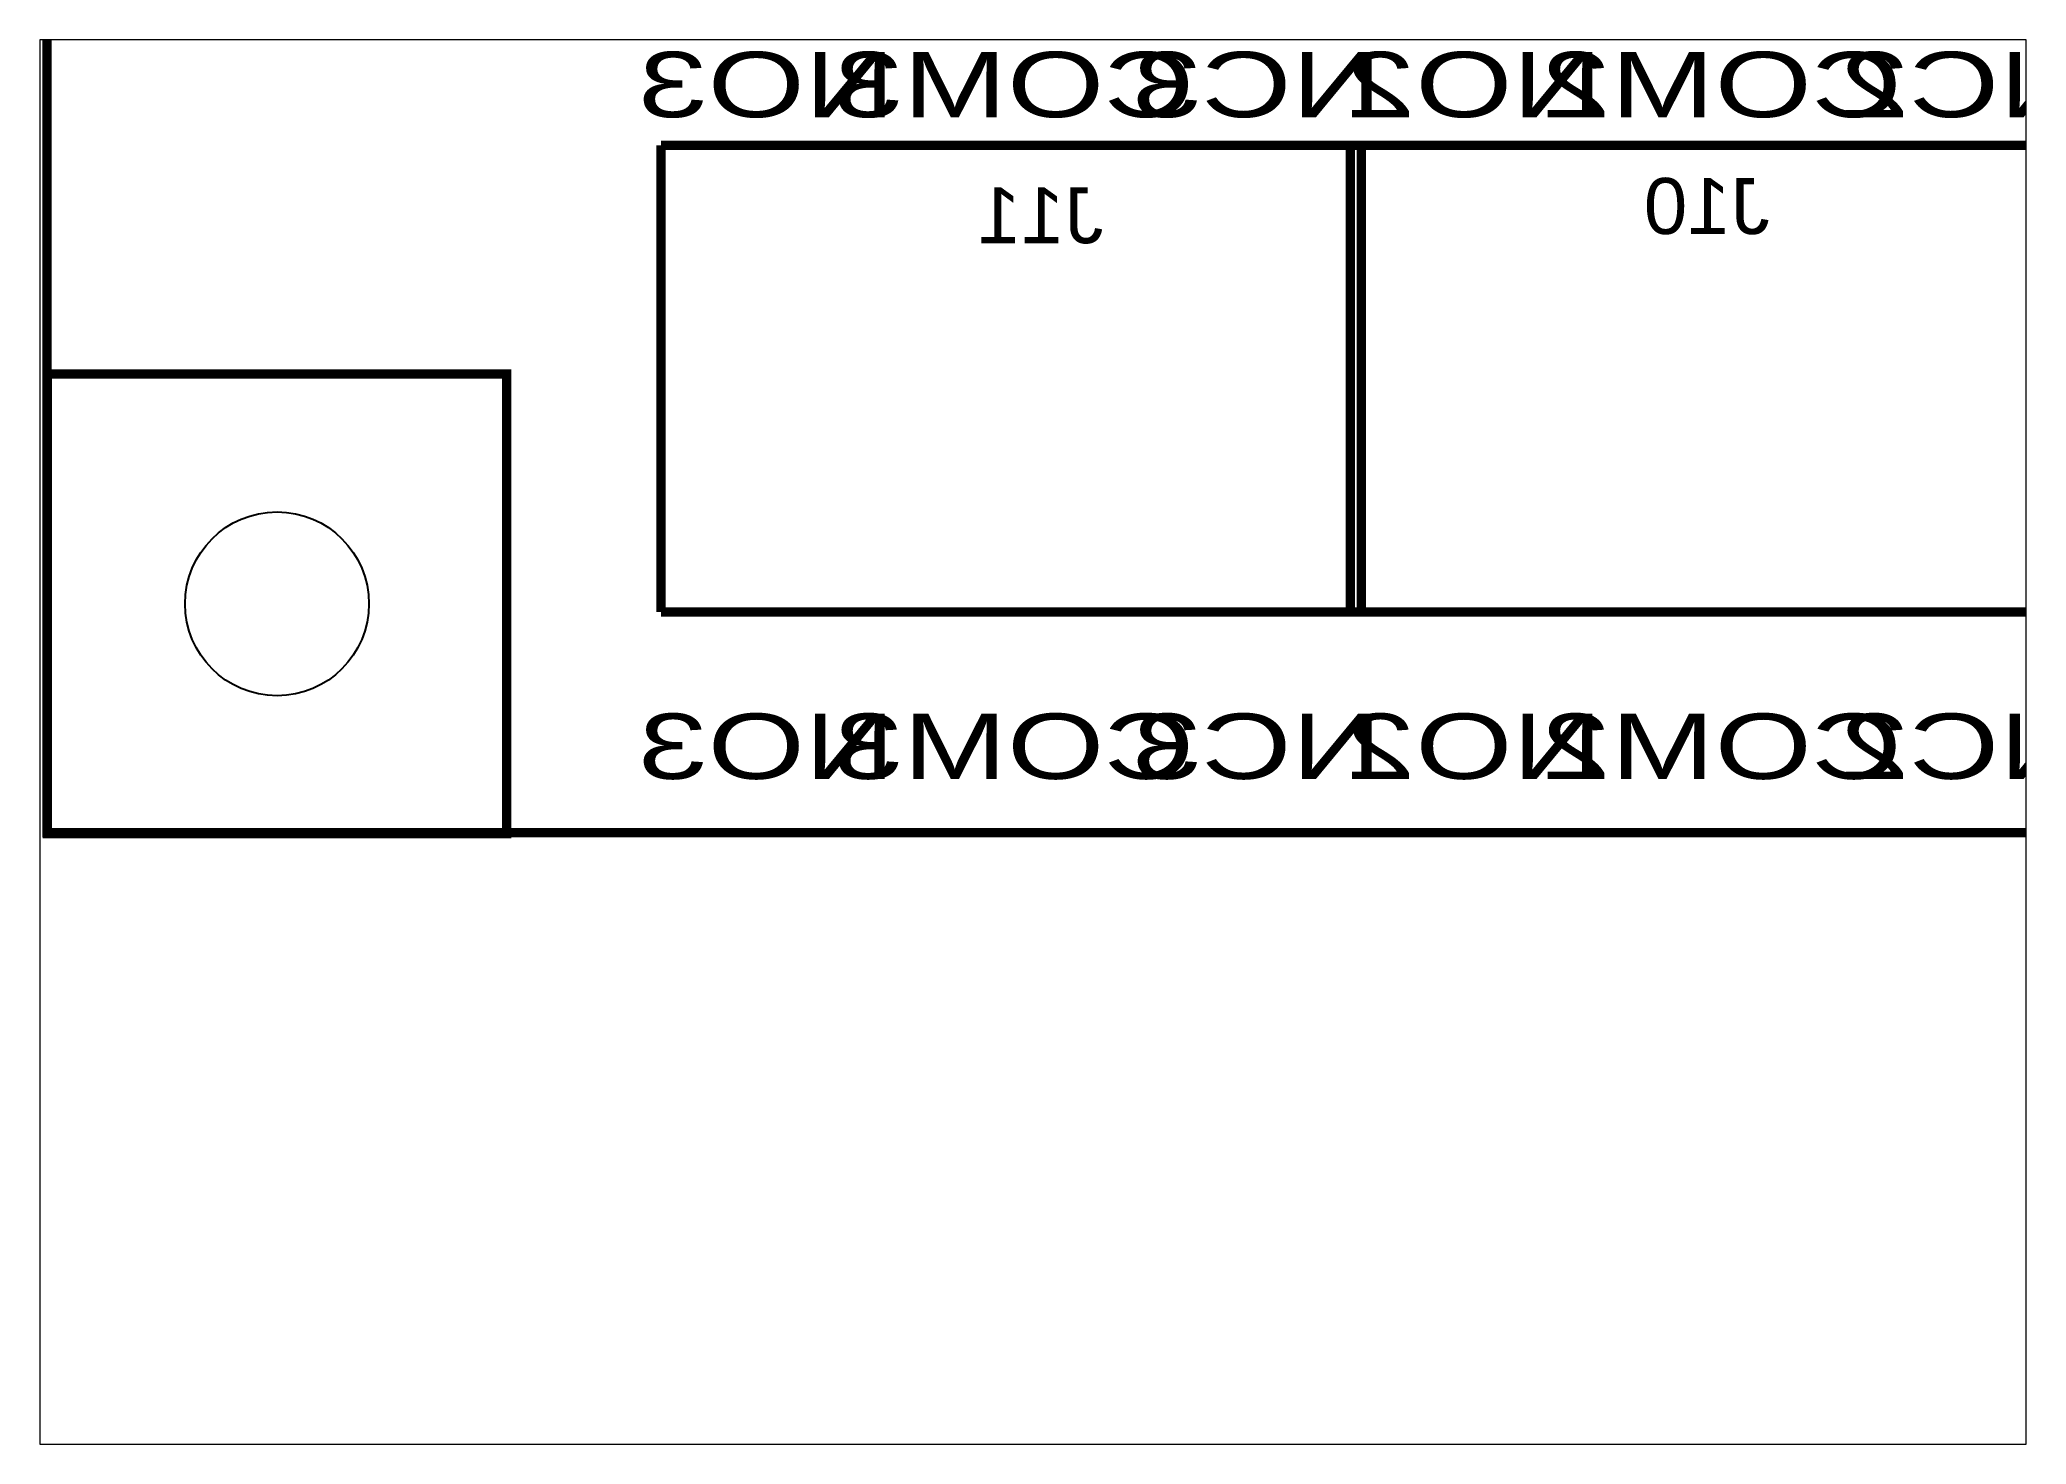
# Paper-space layout 'Лист1' of a CAD drawing. Header units: centimetres. Extents: x 1.17 to 10.52, y 0.83 to 7.44.
# The model-space entities are those that its viewports show. They can reach past a viewport. Long polylines and large blocks are cut down to what shows.
import ezdxf

# ---------------------------------------------------------------- set-up
doc = ezdxf.new("R2010")
doc.units = ezdxf.units.CM
doc.header["$MEASUREMENT"] = 0

msp = doc.modelspace()

# ---------------------------------------------------------------- linework, layer by layer
at = {"const_width": 0.203}
for points in [[(-10.461, -5.498), (189.539, -5.498), (189.539, 109.502), (-10.461, 109.502), (-10.461, -5.498)], [(2.907, -0.697), (2.907, 9.463)], [(2.907, 9.463), (18.147, 9.463)], [(17.907, -0.697), (17.907, 9.463)], [(17.907, 9.463), (33.147, 9.463)], [(18.147, -0.697), (18.147, 9.463)], [(32.907, -0.697), (32.907, 9.463)], [(32.907, 9.463), (48.147, 9.463)], [(-10.453, -5.517), (-0.453, -5.517), (-0.453, 4.483), (-10.453, 4.483), (-10.453, -5.517)], [(18.147, -0.697), (2.907, -0.697)], [(33.147, -0.697), (17.907, -0.697)], [(48.147, -0.697), (32.907, -0.697)]]:
    msp.add_lwpolyline(points, dxfattribs=at)
msp.add_circle((-5.453, -0.517), 2)

# ---------------------------------------------------------------- texts
at = {"text_generation_flag": 2}
for s, height, width, p in [('NO3', 1.4224, 1.428571, (7.995, 10.072)), ('COM3', 1.4224, 1.428571, (14.511, 10.072)), ('NC3', 1.4224, 1.428571, (18.595, 10.072)), ('NO2', 1.4224, 1.428571, (23.395, 10.072)), ('COM2', 1.4224, 1.428571, (29.911, 10.072)), ('NC2', 1.4224, 1.428571, (33.995, 10.072)), ('J10', 1.2192, 1.041667, (27.032, 7.53)), ('J11', 1.2192, 1.041667, (12.532, 7.33)), ('NO3', 1.4224, 1.428571, (7.995, -4.328)), ('COM3', 1.4224, 1.428571, (14.511, -4.328)), ('NC3', 1.4224, 1.428571, (18.595, -4.328)), ('NO2', 1.4224, 1.428571, (23.395, -4.328)), ('COM2', 1.4224, 1.428571, (29.911, -4.328)), ('NC2', 1.4224, 1.428571, (33.995, -4.328))]:
    msp.add_text(s, height=height, dxfattribs=dict(at, width=width)).set_placement(p)

psp = doc.layouts.new('Лист1')

# ---------------------------------------------------------------- viewports
at = {"layer": '0', "linetype": 'Continuous'}
psp.add_viewport(center=(5.8467, 4.1333), size=(9.3547, 6.613333), view_center_point=(11, -3.5245), view_height=30.564107, dxfattribs=at)

doc.saveas('drawing.dxf')
